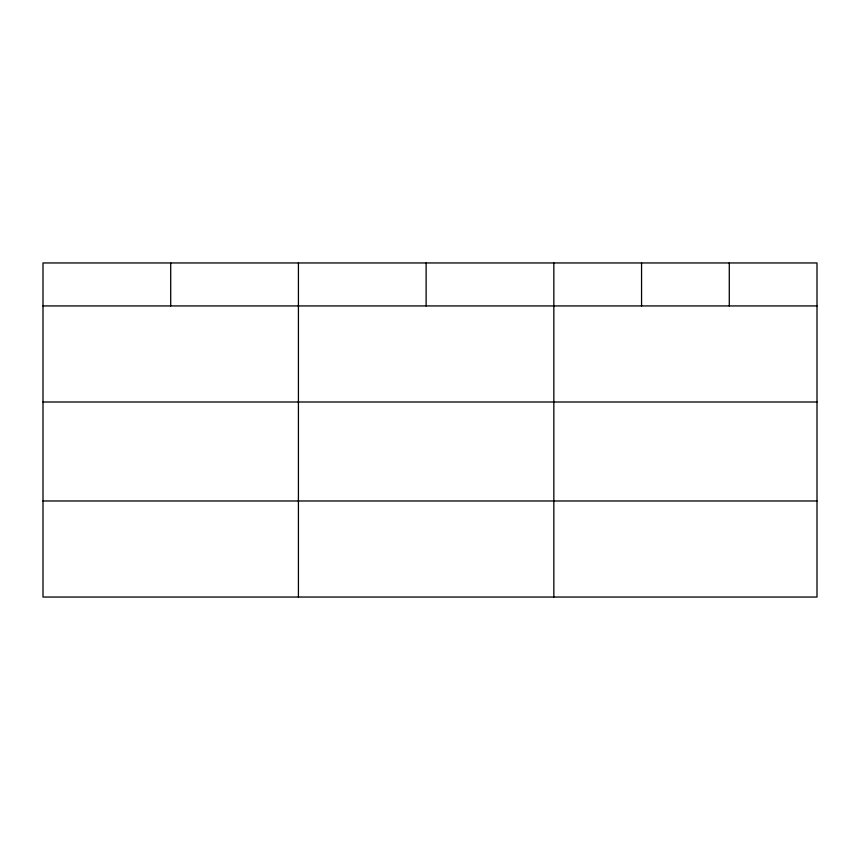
<?xml version="1.0" encoding="UTF-8"?>
<svg xmlns="http://www.w3.org/2000/svg" width="860" height="860" viewBox="0 0 860 860"><rect width="100%" height="100%" fill="white"/><g stroke="black" fill="none" stroke-linecap="round" stroke-linejoin="round"><path stroke-width="1.29" d="M817 402.007L817 262.956L43 262.956L43 597.044L817 597.044L817 402.007L43 402.007M43 305.934L817 305.934M43 500.982L817 500.982M729.28 262.956L729.28 305.934M641.56 262.956L641.56 305.934M553.84 262.956L553.84 597.044M426.13 262.956L426.13 305.934M298.42 262.956L298.42 597.044M170.71 262.956L170.71 305.934"/></g></svg>
